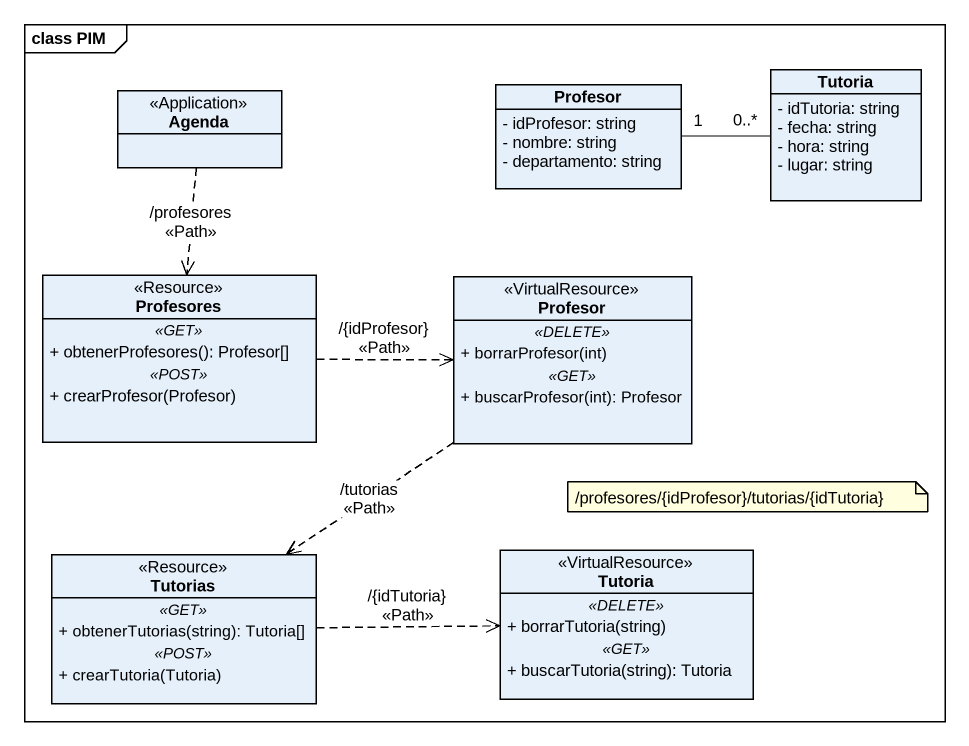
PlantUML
@startuml
mainframe class PIM
hide circle
hide empty members
skinparam classAttributeIconSize 0
class Profesor {
  - idProfesor: string
  - nombre: string
  - departamento: string
}
class Tutoria {
  - idTutoria: string
  - fecha: string
  - hora: string
  - lugar: string
}
class Agenda <<Application>>
class Profesores <<Resource>> {
  .. <<GET>> ..
  + obtenerProfesores(): Profesor[]
  .. <<POST>> ..
  + crearProfesor(Profesor)
}
class "Profesor" as Profesor_2 <<VirtualResource>> {
  .. <<DELETE>> ..
  + borrarProfesor(int)
  .. <<GET>> ..
  + buscarProfesor(int): Profesor
}
class Tutorias <<Resource>> {
  .. <<GET>> ..
  + obtenerTutorias(string): Tutoria[]
  .. <<POST>> ..
  + crearTutoria(Tutoria)
}
class "Tutoria" as Tutoria_2 <<VirtualResource>> {
  .. <<DELETE>> ..
  + borrarTutoria(string)
  .. <<GET>> ..
  + buscarTutoria(string): Tutoria
}
Profesor "1" -right- "0..*" Tutoria
Agenda ..> Profesores : /profesores\n<<Path>>
Profesores .right.> Profesor_2 : /{idProfesor}\n<<Path>>
Profesor_2 ..> Tutorias : /tutorias\n<<Path>>
Tutorias .right.> Tutoria_2 : /{idTutoria}\n<<Path>>
note as N1
  /profesores/{idProfesor}/tutorias/{idTutoria}
end note
@enduml
